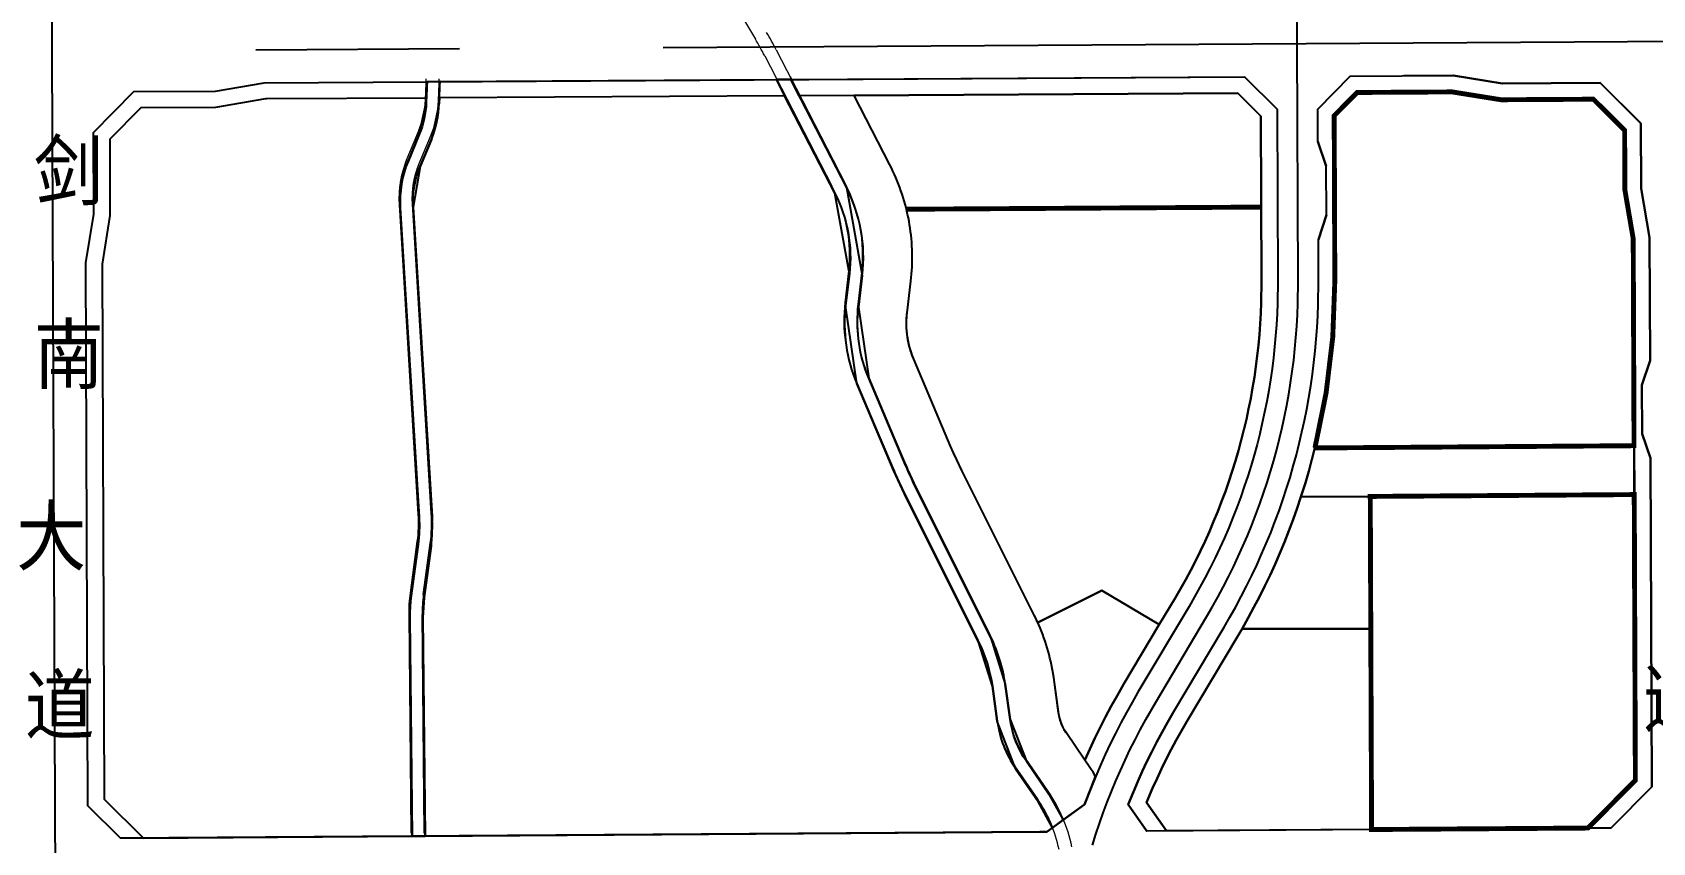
# Model space of a CAD drawing. Header units: inches. Extents: x 10610 to 28805, y 1423 to 10487.
# Drawn here: x 17362 to 18356, y 6402 to 6899 of the extents above; entities that cross this region are included whole.
import ezdxf

# ---------------------------------------------------------------- set-up
doc = ezdxf.new("R2010")
doc.units = ezdxf.units.IN
doc.header["$LTSCALE"] = 10
doc.header["$MEASUREMENT"] = 0
for name, pattern in [('CENTER', [2, 1.25, -0.25, 0.25, -0.25]), ('DASHED', [0.75, 0.5, -0.25]), ('DASHEDX2', [1.5, 1, -0.5])]:
    doc.linetypes.add(name, pattern=pattern)
for name, color, linetype in [('1地块界线', 7, 'DASHEDX2'), ('1河流-岸线', 4, 'Continuous'), ('1道路中线', 7, 'CENTER'), ('1道路名称', 7, 'Continuous'), ('1道路红线', 7, 'Continuous'), ('80m线', 7, 'DASHED'), ('B-C', 233, 'Continuous'), ('B-C2', 220, 'Continuous'), ('B-E1', 151, 'Continuous'), ('B-G11', 94, 'Continuous'), ('B-G12', 102, 'Continuous'), ('B-R21', 51, 'Continuous'), ('bo', 1, 'Continuous'), ('Error_Layer', 7, 'Continuous')]:
    doc.layers.add(name, color=color, linetype=linetype)
doc.styles.add('宋体', font='', dxfattribs={"width": 0.9})
doc.styles.get('宋体').set_extended_font_data('SimSun')

msp = doc.modelspace()

# ---------------------------------------------------------------- linework, layer by layer
at = {"layer": '1地块界线', "color": 8, "linetype": 'Continuous', "ltscale": 60}
for p, q in [((18232.88, 6862.87), (18203.4, 6862.69)), ((18232.88, 6862.87), (18215.39, 6862.76)), ((18232.88, 6862.87), (18262.91, 6858.05)), ((18232.88, 6862.87), (18262.91, 6858.05)), ((18319.72, 6858.39), (18262.91, 6858.05)), ((18319.72, 6858.39), (18262.91, 6858.05)), ((18319.72, 6858.39), (18338.93, 6839.37)), ((18319.72, 6858.39), (18338.93, 6839.37)), ((18339.07, 6802.69), (18338.93, 6839.37)), ((18339, 6819.57), (18338.93, 6839.37)), ((18339.07, 6802.69), (18344.19, 6772.71)), ((18345.51, 6440.4), (18344.19, 6772.71)), ((18344.69, 6645.71), (18203.21, 6644.71)), ((18344.81, 6615.71), (18203.22, 6614.71)), ((18316.46, 6411.03), (18345.51, 6440.4))]:
    msp.add_line(p, q, dxfattribs=at)
at = {"layer": '1河流-岸线', "color": 8, "lineweight": 5}
for p, q in [((17748.61, 6990.67), (17805.31, 6895.31)), ((17811.03, 6884.98), (17852.17, 6805.23)), ((17818.14, 6888.65), (17860.68, 6806.18)), ((17817.62, 6872.21), (17853.57, 6802.51)), ((17826.6, 6872.26), (17860.68, 6806.18)), ((17862.54, 6753.02), (17860.24, 6733.52)), ((17870.49, 6752.08), (17868.19, 6732.59)), ((17867.08, 6685.76), (17889.72, 6632.46)), ((17874.44, 6688.89), (17897.08, 6635.58)), ((17897.65, 6615.28), (17942.04, 6526.55)), ((17904.8, 6618.86), (17949.2, 6530.13)), ((17602.08, 6407.87), (17600.72, 6542.02)), ((17950.31, 6499.98), (17953.33, 6478.35)), ((17958.23, 6501.08), (17961.25, 6479.45)), ((17978.42, 6429.16), (17964.6, 6449.29)), ((17985.01, 6433.68), (17971.2, 6453.82))]:
    msp.add_line(p, q, dxfattribs=at)
for points in [[(17594.08, 6407.81), (17592.72, 6541.94, -0.035989), (17593.55, 6555.43), (17597.79, 6586.93, 0.048674), (17598.4, 6603.62), (17586.84, 6793.55, -0.114274), (17591.63, 6822.03), (17598.53, 6838.61, 0.089257), (17602.79, 6857.99), (17603.18, 6868.16)], [(17587.2, 6805.23, -0.068188), (17591.63, 6822.03), (17598.53, 6838.61, 0.089257), (17602.79, 6857.99), (17603.18, 6868.16)], [(17601.48, 6554.37), (17605.72, 6585.86, 0.048674), (17606.38, 6604.11), (17594.82, 6794.04, -0.114274), (17599.02, 6818.96), (17605.92, 6835.54, 0.089257), (17610.78, 6857.68), (17611.19, 6868.24), (17611.29, 6870.97)], [(17601.48, 6554.37), (17605.72, 6585.86, 0.048674), (17606.38, 6604.11), (17594.82, 6794.04, -0.114274), (17599.02, 6818.96), (17605.92, 6835.54, 0.089257), (17610.78, 6857.68), (17611.19, 6868.24)], [(17595.26, 6805.23, -0.063785), (17599.02, 6818.96), (17605.92, 6835.54, 0.089257), (17610.78, 6857.68), (17611.19, 6868.24), (17611.29, 6870.97)], [(17595.26, 6805.23, -0.063785), (17599.02, 6818.96), (17605.92, 6835.54, 0.089257), (17610.78, 6857.68), (17611.19, 6868.24)]]:
    msp.add_lwpolyline(points, format="xyb", dxfattribs=at)
for points in [[(17603.18, 6868.16), (17603.29, 6870.93)], [(17603.18, 6868.16), (17603.29, 6870.93)], [(17603.18, 6868.16), (17603.29, 6870.93)], [(17603.18, 6868.16), (17603.29, 6870.93)], [(17611.19, 6868.24), (17611.29, 6870.97)], [(17611.19, 6868.24), (17611.29, 6870.97)]]:
    msp.add_lwpolyline(points, dxfattribs=at)
for centre, radius, start, end in [((17636.84, 6795.14), 196, 27.28245, 30.73321), ((17636.84, 6795.14), 204, 27.28245, 30.73321), ((17777.13, 6763.09), 94, 26.63025, 27.28245), ((17777.13, 6763.09), 94, 353.27049, 27.28245), ((17777.13, 6763.09), 86, 353.27049, 27.28245), ((17953.59, 6722.51), 94, 173.27049, 203.01394), ((17953.59, 6722.51), 86, 173.27049, 203.01394), ((18169.52, 6751.31), 296, 203.01394, 206.57981), ((18169.52, 6751.31), 304, 203.01394, 206.57981), ((17686.71, 6542.9), 86, 172.33627, 180.58086), ((17686.71, 6542.9), 86, 172.33627, 180.58086), ((17865.13, 6488.07), 86, 7.95771, 26.57981), ((17865.13, 6488.07), 94, 7.95771, 26.57981), ((18020.67, 6487.76), 68, 187.95771, 214.44999), ((18020.67, 6487.76), 60, 187.95771, 214.44999), ((17907.5, 6380.51), 86, 11.6226, 34.44999), ((17907.5, 6380.51), 94, 11.6226, 34.44999)]:
    msp.add_arc(centre, radius, start, end, dxfattribs=at)
at = {"layer": '1道路中线', "color": 8, "ltscale": 50}
for points in [[(17373.73, 6887.73), (17371.64, 7416.82)], [(18012.22, 6400.59), (18014.32, 6407.25), (18016.54, 6413.86), (18018.87, 6420.44), (18021.32, 6426.98), (18023.88, 6433.48), (18026.56, 6439.92), (18029.35, 6446.32), (18032.25, 6452.68), (18035.25, 6458.98), (18038.37, 6465.22), (18041.6, 6471.41), (18044.93, 6477.55), (18050.92, 6487.96), (18082.27, 6540.65), (18085.79, 6546.68), (18089.2, 6552.77), (18092.51, 6558.92), (18095.7, 6565.13), (18098.79, 6571.39), (18101.77, 6577.71), (18104.64, 6584.07), (18107.39, 6590.48), (18110.04, 6596.95), (18112.57, 6603.45), (18114.99, 6610), (18117.29, 6616.59), (18119.47, 6623.22), (18121.54, 6629.89), (18123.5, 6636.59), (18125.33, 6643.33), (18127.05, 6650.09), (18128.65, 6656.89), (18130.14, 6663.71), (18131.5, 6670.56), (18132.74, 6677.43), (18133.86, 6684.32), (18134.87, 6691.23), (18135.75, 6698.15), (18136.51, 6705.09), (18137.15, 6712.04), (18137.66, 6719.01), (18138.06, 6725.98), (18138.33, 6732.95), (18138.52, 6746.77), (18137.94, 6892.3), (18137.3, 7053.6)], [(18373.71, 6893.71), (18373.71, 6893.71), (17373.73, 6887.73)], [(16473.75, 6882.36), (17373.73, 6887.73)], [(17379.6, 5409.43), (17377.55, 5924.49), (17376.52, 6186.64), (17375.57, 6424.53), (17373.73, 6887.73)]]:
    msp.add_lwpolyline(points, dxfattribs=at)
at = {"layer": '1道路红线', "color": 8}
for p, q in [((18170.52, 6872.49), (18150.6, 6852.38)), ((18170.52, 6872.49), (18233.85, 6872.87)), ((18263.88, 6868.05), (18233.85, 6872.87)), ((17398.93, 6837.88), (17423.83, 6863.03)), ((17423.83, 6863.03), (17473.83, 6863.33)), ((17473.83, 6863.33), (17503.81, 6868.51)), ((17503.81, 6868.51), (18105.52, 6872.11)), ((18105.52, 6872.11), (18125.6, 6852.23)), ((18263.88, 6868.05), (18323.88, 6868.41)), ((18323.81, 6868.41), (18348.91, 6843.56)), ((18348.97, 6843.56), (18323.88, 6868.41)), ((18125.6, 6852.23), (18126.02, 6746.72)), ((18150.68, 6832.37), (18150.6, 6852.38)), ((18349.13, 6803.15), (18348.97, 6843.56)), ((17399.13, 6787.88), (17398.93, 6837.88)), ((18150.68, 6832.37), (18155.74, 6817.36)), ((18155.86, 6787.36), (18155.74, 6817.36)), ((18349.13, 6803.15), (18354.19, 6773.55)), ((17394.25, 6757.86), (17399.13, 6787.88)), ((18155.86, 6787.36), (18150.92, 6772.37)), ((18354.49, 6697.98), (18354.19, 6773.55)), ((18151.02, 6746.82), (18150.92, 6772.37)), ((17395.57, 6424.61), (17394.25, 6757.86)), ((18349.55, 6682.94), (18354.49, 6697.98)), ((18349.66, 6652.94), (18349.55, 6682.94)), ((18354.72, 6637.98), (18349.66, 6652.94)), ((18355.52, 6436.31), (18354.72, 6637.98)), ((18071.53, 6547.04), (18040.18, 6494.36)), ((18061.67, 6481.57), (18093.02, 6534.26)), ((18330.62, 6411.13), (18355.52, 6436.31)), ((18007.37, 6425.39), (17984.2, 6408.71)), ((18034.14, 6425.44), (18045.59, 6409.14)), ((17415.65, 6404.75), (17395.57, 6424.61)), ((17979.9, 6408.68), (17415.65, 6404.75)), ((17984.2, 6408.71), (17979.9, 6408.68)), ((18330.62, 6411.13), (18045.59, 6409.14))]:
    msp.add_line(p, q, dxfattribs=at)
for points in [[(18349.07, 6803.56), (18354.19, 6773.58), (18349.07, 6803.56), (18348.91, 6843.56), (18323.81, 6868.41), (18263.68, 6868.05), (18233.65, 6872.87), (18203.46, 6872.69)], [(18203.23, 6410.24), (18330.62, 6411.13), (18355.52, 6436.31), (18354.72, 6637.98), (18349.66, 6652.94), (18349.55, 6682.94), (18354.49, 6697.98), (18354.19, 6773.58)], [(18126.02, 6746.72), (18125.84, 6733.33), (18125.57, 6726.58), (18125.19, 6719.82), (18124.69, 6713.08), (18124.07, 6706.35), (18123.33, 6699.62), (18122.48, 6692.91), (18121.51, 6686.22), (18120.42, 6679.55), (18119.22, 6672.89), (18117.9, 6666.26), (18116.46, 6659.65), (18114.91, 6653.07), (18113.25, 6646.51), (18111.47, 6639.99), (18109.57, 6633.49), (18107.57, 6627.03), (18105.45, 6620.61), (18103.22, 6614.23), (18100.88, 6607.88), (18098.43, 6601.58), (18095.87, 6595.32), (18093.2, 6589.11), (18090.42, 6582.94), (18087.53, 6576.82), (18084.54, 6570.76), (18081.45, 6564.74), (18078.24, 6558.79), (18074.94, 6552.89), (18071.53, 6547.04)], [(18093.02, 6534.26), (18096.64, 6540.48), (18100.16, 6546.76), (18103.57, 6553.1), (18106.87, 6559.5), (18110.05, 6565.96), (18113.12, 6572.47), (18116.08, 6579.04), (18118.92, 6585.65), (18121.65, 6592.31), (18124.26, 6599.02), (18126.75, 6605.78), (18129.12, 6612.57), (18131.38, 6619.41), (18133.51, 6626.29), (18135.53, 6633.2), (18137.42, 6640.14), (18139.2, 6647.12), (18140.85, 6654.13), (18142.37, 6661.17), (18143.78, 6668.23), (18145.06, 6675.31), (18146.22, 6682.42), (18147.25, 6689.54), (18148.16, 6696.68), (18148.94, 6703.84), (18149.6, 6711.01), (18150.14, 6718.19), (18150.55, 6725.38), (18150.83, 6732.57), (18151.02, 6746.82)], [(18040.18, 6494.36), (18036.55, 6488.14), (18033.04, 6481.86), (18029.63, 6475.51), (18026.33, 6469.11), (18023.15, 6462.66), (18020.08, 6456.15), (18017.12, 6449.58), (18014.28, 6442.97), (18011.55, 6436.3), (18007.37, 6425.39)], [(18061.67, 6481.57), (18058.26, 6475.73), (18054.95, 6469.83), (18051.75, 6463.87), (18048.66, 6457.86), (18045.66, 6451.79), (18042.78, 6445.68), (18040, 6439.51), (18037.33, 6433.3), (18034.14, 6425.44)]]:
    msp.add_lwpolyline(points, dxfattribs=at)
at = {"layer": '80m线', "color": 8, "ltscale": 150, "const_width": 3, "flags": 128}
msp.add_lwpolyline([(17898.03, 6790.86), (18115.84, 6792.17)], dxfattribs=at)
at = {"layer": 'B-C', "color": 8}
for points in [[(18182.49, 6614.57), (18183.05, 6533.35), (18104.04, 6533.38), (18107.87, 6540.03), (18111.39, 6546.5), (18114.8, 6553.04), (18118.1, 6559.64), (18121.28, 6566.29), (18124.34, 6573), (18127.29, 6579.76), (18130.12, 6586.57), (18132.82, 6593.43), (18135.41, 6600.33), (18137.88, 6607.28), (18140.23, 6614.27)], [(18344.88, 6615.71), (18345.51, 6440.4), (18316.46, 6411.03), (18183.91, 6410.11), (18183.05, 6533.35), (18182.49, 6614.57)], [(18183.05, 6533.35), (18183.91, 6410.11), (18057.75, 6409.23), (18045.44, 6426.75), (18049.15, 6435.48), (18051.86, 6441.49), (18054.67, 6447.45), (18057.58, 6453.36), (18060.6, 6459.22), (18063.72, 6465.02), (18066.94, 6470.77), (18070.26, 6476.46), (18101.61, 6529.15), (18104.04, 6533.38)]]:
    msp.add_lwpolyline(points, close=True, dxfattribs=at)
at = {"layer": 'B-C2', "color": 8}
msp.add_lwpolyline([(18148.81, 6644.33), (18150.57, 6651.78), (18152.13, 6658.98), (18153.58, 6666.22), (18154.89, 6673.47), (18156.08, 6680.75), (18157.14, 6688.05), (18158.07, 6695.36), (18158.88, 6702.69), (18159.56, 6710.03), (18160.11, 6717.39), (18160.53, 6724.75), (18160.82, 6732.12), (18160.98, 6739.49), (18161.02, 6746.86), (18160.62, 6848.28), (18174.72, 6862.52), (18232.88, 6862.87), (18262.91, 6858.05), (18319.72, 6858.39), (18338.93, 6839.37), (18339.07, 6802.69), (18344.33, 6771.9), (18344.78, 6645.71)], close=True, dxfattribs=at)
at = {"layer": 'B-E1', "color": 8}
for points in [[(17599.5, 6817.14), (17606.4, 6833.72, 0.089257), (17611.27, 6855.86), (17611.67, 6866.42), (17611.78, 6869.16), (17603.77, 6869.11), (17603.66, 6866.34), (17603.28, 6856.17, -0.089257), (17599.02, 6836.79), (17592.12, 6820.21, 0.114274), (17587.32, 6791.73), (17598.88, 6601.8, -0.048674), (17598.27, 6585.11), (17594.04, 6553.61, 0.035989), (17593.2, 6540.12), (17594.56, 6406), (17602.56, 6406.05), (17601.2, 6540.21, -0.035989), (17601.96, 6552.55), (17606.2, 6584.04, 0.048674), (17606.87, 6602.29), (17595.31, 6792.22, -0.114274)], [(17868.67, 6730.77), (17870.97, 6750.26, 0.149504), (17861.16, 6804.36), (17827.08, 6870.44), (17818.11, 6870.39), (17854.05, 6800.7, -0.149504), (17863.03, 6751.2), (17860.73, 6731.71, 0.130514), (17867.56, 6683.94), (17890.2, 6630.64, 0.01556), (17898.14, 6613.46), (17942.53, 6524.73, -0.081434), (17950.79, 6498.16), (17953.82, 6476.53, 0.116112), (17965.09, 6447.47), (17978.9, 6427.34, -0.053538), (17987.61, 6411.17), (17994.28, 6415.97, 0.04841), (17985.5, 6431.86), (17971.68, 6452, -0.116112), (17961.74, 6477.64), (17958.71, 6499.27, 0.081434), (17949.69, 6528.31), (17905.29, 6617.04, -0.01556), (17897.57, 6633.76), (17874.92, 6687.07, -0.130514)]]:
    msp.add_lwpolyline(points, format="xyb", close=True, dxfattribs=at)
at = {"layer": 'B-G11', "color": 8}
msp.add_lwpolyline([(17587.32, 6791.73, -0.114274), (17592.12, 6820.21), (17599.02, 6836.79), (17603.28, 6856.17), (17603.39, 6859.11), (17505.5, 6858.52), (17504.7, 6858.52), (17473.89, 6853.33), (17428.03, 6853.06), (17408.95, 6833.79), (17409.13, 6787.1), (17404.25, 6757.08), (17405.56, 6428.8), (17429.77, 6404.85), (17594.56, 6406), (17593.2, 6540.12), (17594.04, 6553.61), (17598.27, 6585.11), (17598.88, 6601.8)], format="xyb", close=True, dxfattribs=at)
for points in [[(17860.73, 6731.71), (17863.03, 6751.2), (17854.05, 6800.7), (17823.25, 6860.42), (17611.4, 6859.15), (17611.27, 6855.86), (17606.4, 6833.72), (17599.5, 6817.14), (17595.31, 6792.22), (17606.87, 6602.29), (17606.2, 6584.04), (17601.96, 6552.55), (17601.2, 6540.21), (17602.56, 6406.05), (17979.9, 6408.68), (17984.2, 6408.71), (17987.61, 6411.17), (17978.9, 6427.34), (17965.09, 6447.48), (17953.81, 6476.53), (17950.79, 6498.16), (17942.53, 6524.73), (17898.14, 6613.47), (17890.2, 6630.64), (17867.56, 6683.94)], [(17932.12, 6630.47), (17928.96, 6637.01), (17927.03, 6641.24), (17925.18, 6645.5), (17902.54, 6698.8), (17901.74, 6700.76), (17901.05, 6702.67), (17900.46, 6704.54), (17899.92, 6706.42), (17899.46, 6708.31), (17899.06, 6710.23), (17898.73, 6712.15), (17898.47, 6714.09), (17898.27, 6716.03), (17898.14, 6717.99), (17898.08, 6719.94), (17898.09, 6721.89), (17898.16, 6723.85), (17898.31, 6725.8), (17898.47, 6727.26), (17900.77, 6746.75), (17901, 6748.92), (17901.2, 6751.08), (17901.36, 6753.24), (17901.48, 6755.4), (17901.56, 6757.56), (17901.61, 6759.72), (17901.62, 6761.89), (17901.59, 6764.05), (17901.52, 6766.22), (17901.42, 6768.38), (17901.27, 6770.54), (17901.09, 6772.69), (17900.88, 6774.85), (17900.62, 6777), (17900.33, 6779.14), (17900, 6781.28), (17899.63, 6783.41), (17899.22, 6785.54), (17898.78, 6787.66), (17898.3, 6789.77), (17897.79, 6791.87), (17897.24, 6793.96), (17896.65, 6796.04), (17896.02, 6798.12), (17895.36, 6800.18), (17894.66, 6802.22), (17893.93, 6804.26), (17893.16, 6806.28), (17892.36, 6808.29), (17891.52, 6810.29), (17890.65, 6812.27), (17889.74, 6814.23), (17888.8, 6816.18), (17887.83, 6818.12), (17865.88, 6860.67), (17832.22, 6860.47), (17861.16, 6804.36), (17870.97, 6750.26), (17868.67, 6730.77), (17874.92, 6687.07), (17897.57, 6633.77), (17905.29, 6617.05), (17949.68, 6528.31), (17958.71, 6499.27), (17961.74, 6477.64), (17971.68, 6452), (17985.5, 6431.86), (17994.28, 6415.97), (18007.37, 6425.39), (18011.55, 6436.3), (18014.18, 6442.73), (18012.63, 6445.23), (18011.45, 6447.04), (18010.24, 6448.84), (18007.58, 6452.72), (17996, 6469.6), (17995.03, 6471.18), (17994.06, 6473.05), (17993.23, 6474.96), (17992.53, 6476.94), (17991.97, 6478.96), (17991.58, 6480.9), (17988.43, 6503.42), (17987.89, 6506.89), (17987.52, 6509.02), (17987.1, 6511.15), (17986.65, 6513.26), (17986.16, 6515.37), (17985.63, 6517.47), (17985.07, 6519.56), (17984.47, 6521.64), (17983.83, 6523.71), (17983.16, 6525.77), (17982.45, 6527.81), (17981.71, 6529.84), (17980.93, 6531.86), (17980.12, 6533.87), (17979.27, 6535.86), (17978.39, 6537.84), (17977.47, 6539.8), (17976.52, 6541.74)]]:
    msp.add_lwpolyline(points, close=True, dxfattribs=at)
at = {"layer": 'B-G12', "color": 8}
for points in [[(18170.52, 6872.49), (18233.65, 6872.87), (18263.68, 6868.05), (18323.81, 6868.41), (18348.91, 6843.56), (18349.07, 6803.56), (18354.19, 6773.58), (18354.49, 6697.98), (18349.55, 6682.94), (18349.66, 6652.94), (18354.72, 6637.98), (18355.52, 6436.31), (18330.62, 6411.13), (18316.46, 6411.03), (18345.51, 6440.4), (18344.88, 6615.71), (18344.78, 6645.71), (18344.33, 6771.9), (18339.07, 6802.69), (18338.93, 6839.37), (18319.72, 6858.39), (18262.91, 6858.05), (18232.88, 6862.87), (18174.72, 6862.52), (18160.62, 6848.28), (18161.02, 6746.86), (18160.98, 6739.49), (18160.82, 6732.12), (18160.53, 6724.75), (18160.11, 6717.39), (18159.56, 6710.03), (18158.88, 6702.69), (18158.07, 6695.36), (18157.14, 6688.05), (18156.08, 6680.75), (18154.89, 6673.47), (18153.58, 6666.22), (18152.13, 6658.98), (18150.57, 6651.78), (18148.81, 6644.33), (18146.98, 6637.19), (18145.04, 6630.07), (18142.97, 6623), (18140.23, 6614.27), (18137.88, 6607.28), (18135.41, 6600.33), (18132.82, 6593.43), (18130.12, 6586.57), (18127.29, 6579.76), (18124.34, 6573), (18121.28, 6566.29), (18118.1, 6559.64), (18114.8, 6553.04), (18111.39, 6546.5), (18107.87, 6540.03), (18104.04, 6533.38), (18101.61, 6529.15), (18070.26, 6476.46), (18066.94, 6470.77), (18063.72, 6465.02), (18060.6, 6459.22), (18057.58, 6453.36), (18054.67, 6447.45), (18051.86, 6441.49), (18049.15, 6435.48), (18045.44, 6426.75), (18057.75, 6409.23), (18045.59, 6409.14), (18034.14, 6425.44), (18037.33, 6433.3), (18040, 6439.51), (18042.78, 6445.68), (18045.66, 6451.79), (18048.66, 6457.86), (18051.75, 6463.87), (18054.95, 6469.83), (18058.26, 6475.73), (18061.67, 6481.57), (18093.02, 6534.26), (18096.64, 6540.48), (18100.16, 6546.76), (18103.57, 6553.1), (18106.87, 6559.5), (18110.05, 6565.96), (18113.12, 6572.47), (18116.08, 6579.04), (18118.92, 6585.65), (18121.65, 6592.31), (18124.26, 6599.02), (18126.75, 6605.78), (18129.12, 6612.57), (18131.38, 6619.41), (18133.51, 6626.29), (18135.53, 6633.2), (18137.42, 6640.14), (18139.2, 6647.12), (18140.85, 6654.13), (18142.37, 6661.17), (18143.78, 6668.23), (18145.06, 6675.31), (18146.22, 6682.42), (18147.25, 6689.54), (18148.16, 6696.68), (18148.94, 6703.84), (18149.6, 6711.01), (18150.14, 6718.19), (18150.55, 6725.38), (18150.83, 6732.57), (18151.02, 6746.82), (18150.92, 6772.37), (18155.86, 6787.36), (18155.74, 6817.36), (18150.68, 6832.37), (18150.6, 6852.38)], [(17503.81, 6868.51), (17603.77, 6869.11), (17603.66, 6866.34), (17603.39, 6859.11), (17505.5, 6858.52), (17504.7, 6858.52), (17473.89, 6853.33), (17428.03, 6853.06), (17408.95, 6833.79), (17409.13, 6787.1), (17404.25, 6757.08), (17405.56, 6428.8), (17429.77, 6404.85), (17415.65, 6404.75), (17395.57, 6424.61), (17394.25, 6757.86), (17399.13, 6787.88), (17398.93, 6837.88), (17423.83, 6863.03), (17473.83, 6863.33)], [(17611.78, 6869.16), (17818.11, 6870.39), (17823.25, 6860.42), (17611.4, 6859.15), (17611.67, 6866.42)], [(17827.08, 6870.44), (18105.52, 6872.11), (18125.6, 6852.23), (18126.02, 6746.72), (18125.84, 6733.33), (18125.57, 6726.58), (18125.19, 6719.82), (18124.69, 6713.08), (18124.07, 6706.35), (18123.33, 6699.62), (18122.48, 6692.91), (18121.51, 6686.22), (18120.42, 6679.55), (18119.22, 6672.89), (18117.9, 6666.26), (18116.46, 6659.65), (18114.91, 6653.07), (18113.25, 6646.51), (18111.47, 6639.99), (18109.57, 6633.49), (18107.57, 6627.03), (18105.45, 6620.61), (18103.22, 6614.23), (18100.88, 6607.88), (18098.43, 6601.58), (18095.87, 6595.32), (18093.2, 6589.11), (18090.42, 6582.94), (18087.53, 6576.82), (18084.54, 6570.76), (18081.45, 6564.74), (18078.24, 6558.79), (18074.94, 6552.89), (18071.53, 6547.04), (18040.18, 6494.36), (18036.55, 6488.14), (18033.04, 6481.86), (18029.63, 6475.51), (18026.33, 6469.11), (18023.15, 6462.66), (18020.08, 6456.15), (18017.12, 6449.58), (18014.28, 6442.97), (18014.18, 6442.73), (18012.63, 6445.23), (18011.45, 6447.04), (18010.24, 6448.84), (18007.58, 6452.72), (18010.59, 6459.45), (18013.72, 6466.13), (18016.97, 6472.75), (18020.33, 6479.31), (18023.8, 6485.82), (18027.39, 6492.26), (18031.59, 6499.47), (18053.27, 6535.91), (18062.94, 6552.16), (18066.26, 6557.85), (18069.48, 6563.6), (18072.6, 6569.4), (18075.61, 6575.26), (18078.53, 6581.17), (18081.34, 6587.13), (18084.04, 6593.13), (18086.64, 6599.19), (18089.14, 6605.28), (18091.53, 6611.43), (18093.81, 6617.61), (18095.98, 6623.83), (18098.05, 6630.08), (18100, 6636.38), (18101.84, 6642.7), (18103.58, 6649.06), (18105.2, 6655.44), (18106.71, 6661.86), (18108.11, 6668.29), (18109.39, 6674.76), (18110.57, 6681.24), (18111.63, 6687.74), (18112.57, 6694.26), (18113.4, 6700.8), (18114.12, 6707.35), (18114.72, 6713.91), (18115.21, 6720.48), (18115.59, 6727.06), (18115.84, 6733.64), (18116.02, 6746.68), (18115.62, 6848.04), (18101.43, 6862.08), (17865.88, 6860.67), (17832.22, 6860.47)], [(18148.81, 6644.33), (18344.78, 6645.71), (18344.88, 6615.71), (18182.49, 6614.57), (18140.23, 6614.27), (18142.97, 6623), (18145.04, 6630.07), (18146.98, 6637.19)]]:
    msp.add_lwpolyline(points, close=True, dxfattribs=at)
at = {"layer": 'B-R21', "color": 8}
for points in [[(17865.88, 6860.67), (18101.43, 6862.08), (18115.62, 6848.04), (18116.02, 6746.68), (18115.84, 6733.64), (18115.59, 6727.06), (18115.21, 6720.48), (18114.72, 6713.91), (18114.12, 6707.35), (18113.4, 6700.8), (18112.57, 6694.26), (18111.63, 6687.74), (18110.57, 6681.24), (18109.39, 6674.76), (18108.11, 6668.29), (18106.71, 6661.86), (18105.2, 6655.44), (18103.58, 6649.06), (18101.84, 6642.7), (18100, 6636.38), (18098.05, 6630.08), (18095.98, 6623.83), (18093.81, 6617.61), (18091.53, 6611.43), (18089.14, 6605.28), (18086.64, 6599.19), (18084.04, 6593.13), (18081.34, 6587.13), (18078.53, 6581.17), (18075.61, 6575.26), (18072.6, 6569.4), (18069.48, 6563.6), (18066.26, 6557.85), (18062.94, 6552.16), (18053.27, 6535.91), (18017.96, 6556.92), (17978.65, 6537.25), (17978.39, 6537.84), (17977.47, 6539.8), (17976.52, 6541.74), (17932.12, 6630.47), (17928.96, 6637.01), (17927.03, 6641.24), (17925.18, 6645.5), (17902.54, 6698.8), (17901.9, 6700.38), (17901.55, 6701.29), (17901.22, 6702.21), (17900.9, 6703.14), (17900.61, 6704.07), (17900.32, 6705), (17900.06, 6705.94), (17899.81, 6706.89), (17899.58, 6707.84), (17899.36, 6708.79), (17899.16, 6709.75), (17898.98, 6710.71), (17898.81, 6711.67), (17898.66, 6712.64), (17898.53, 6713.61), (17898.42, 6714.58), (17898.32, 6715.55), (17898.24, 6716.52), (17898.17, 6717.5), (17898.12, 6718.47), (17898.09, 6719.45), (17898.08, 6720.43), (17898.09, 6721.41), (17898.11, 6722.38), (17898.14, 6723.36), (17898.2, 6724.34), (17898.27, 6725.31), (17898.36, 6726.28), (17898.47, 6727.26), (17900.77, 6746.75), (17901, 6748.92), (17901.2, 6751.08), (17901.36, 6753.24), (17901.48, 6755.4), (17901.56, 6757.56), (17901.61, 6759.72), (17901.62, 6761.89), (17901.59, 6764.05), (17901.52, 6766.22), (17901.42, 6768.38), (17901.27, 6770.54), (17901.09, 6772.69), (17900.88, 6774.85), (17900.62, 6777), (17900.33, 6779.14), (17900, 6781.28), (17899.63, 6783.41), (17899.22, 6785.54), (17898.78, 6787.66), (17898.3, 6789.77), (17897.79, 6791.87), (17897.24, 6793.96), (17896.65, 6796.04), (17896.02, 6798.12), (17895.36, 6800.18), (17894.66, 6802.22), (17893.93, 6804.26), (17893.16, 6806.28), (17892.36, 6808.29), (17891.52, 6810.29), (17890.65, 6812.27), (17889.74, 6814.23), (17888.8, 6816.18), (17887.83, 6818.12)], [(17978.65, 6537.25), (18017.96, 6556.92), (18053.27, 6535.91), (18031.59, 6499.47), (18027.39, 6492.26), (18023.8, 6485.82), (18020.33, 6479.31), (18016.97, 6472.75), (18013.72, 6466.13), (18010.59, 6459.45), (18007.58, 6452.72), (17996.43, 6468.97), (17995.99, 6469.62), (17995.71, 6470.07), (17995.44, 6470.51), (17995.17, 6470.96), (17994.92, 6471.42), (17994.67, 6471.88), (17994.42, 6472.35), (17994.19, 6472.81), (17993.97, 6473.29), (17993.75, 6473.76), (17993.54, 6474.24), (17993.34, 6474.73), (17993.15, 6475.21), (17992.97, 6475.71), (17992.79, 6476.2), (17992.63, 6476.7), (17992.47, 6477.2), (17992.32, 6477.7), (17992.18, 6478.2), (17992.05, 6478.71), (17991.93, 6479.22), (17991.82, 6479.73), (17991.71, 6480.24), (17991.62, 6480.76), (17991.53, 6481.27), (17991.45, 6481.79), (17988.43, 6503.42), (17987.89, 6506.89), (17987.52, 6509.02), (17987.1, 6511.15), (17986.65, 6513.26), (17986.16, 6515.37), (17985.63, 6517.47), (17985.07, 6519.56), (17984.47, 6521.64), (17983.83, 6523.71), (17983.16, 6525.77), (17982.45, 6527.81), (17981.71, 6529.84), (17980.93, 6531.86), (17980.12, 6533.87), (17979.27, 6535.86)]]:
    msp.add_lwpolyline(points, close=True, dxfattribs=at)
at = {"layer": 'bo', "color": 8, "const_width": 3, "flags": 128}
msp.add_lwpolyline([(18148.81, 6644.33), (18344.69, 6645.71), (18344.44, 6709.21), (18344.26, 6753.94), (18344.19, 6772.71), (18339.07, 6802.69), (18338.93, 6839.37), (18319.72, 6858.39), (18263.04, 6858.05), (18233.01, 6862.87), (18174.72, 6862.52), (18160.62, 6848.28), (18160.82, 6797.57), (18161.02, 6746.86, -0.061327), (18148.81, 6644.33)], format="xyb", close=True, dxfattribs=at)
msp.add_lwpolyline([(18183.58, 6410.11), (18182.77, 6614.57), (18344.81, 6615.71), (18345.51, 6440.4), (18316.46, 6411.03)], close=True, dxfattribs=at)
at = {"layer": 'Error_Layer', "color": 8}
for points in [[(18170.52, 6872.49), (18233.65, 6872.87), (18263.68, 6868.05), (18323.81, 6868.41), (18348.91, 6843.56), (18349.07, 6803.56), (18354.19, 6773.58), (18354.49, 6697.98), (18349.55, 6682.94), (18349.66, 6652.94), (18354.72, 6637.98), (18355.52, 6436.31), (18330.62, 6411.13), (18316.46, 6411.03), (18345.51, 6440.4), (18344.88, 6615.71), (18344.78, 6645.71), (18344.33, 6771.9), (18339.07, 6802.69), (18338.93, 6839.37), (18319.72, 6858.39), (18262.91, 6858.05), (18232.88, 6862.87), (18174.72, 6862.52), (18160.62, 6848.28), (18161.02, 6746.86), (18160.98, 6739.49), (18160.82, 6732.12), (18160.53, 6724.75), (18160.11, 6717.39), (18159.56, 6710.03), (18158.88, 6702.69), (18158.07, 6695.36), (18157.14, 6688.05), (18156.08, 6680.75), (18154.89, 6673.47), (18153.58, 6666.22), (18152.13, 6658.98), (18150.57, 6651.78), (18148.81, 6644.33), (18146.98, 6637.19), (18145.04, 6630.07), (18142.97, 6623), (18140.23, 6614.27), (18137.88, 6607.28), (18135.41, 6600.33), (18132.82, 6593.43), (18130.12, 6586.57), (18127.29, 6579.76), (18124.34, 6573), (18121.28, 6566.29), (18118.1, 6559.64), (18114.8, 6553.04), (18111.39, 6546.5), (18107.87, 6540.03), (18104.04, 6533.38), (18101.61, 6529.15), (18070.26, 6476.46), (18066.94, 6470.77), (18063.72, 6465.02), (18060.6, 6459.22), (18057.58, 6453.36), (18054.67, 6447.45), (18051.86, 6441.49), (18049.15, 6435.48), (18045.44, 6426.75), (18057.75, 6409.23), (18045.59, 6409.14), (18034.14, 6425.44), (18037.33, 6433.3), (18040, 6439.51), (18042.78, 6445.68), (18045.66, 6451.79), (18048.66, 6457.86), (18051.75, 6463.87), (18054.95, 6469.83), (18058.26, 6475.73), (18061.67, 6481.57), (18093.02, 6534.26), (18096.64, 6540.48), (18100.16, 6546.76), (18103.57, 6553.1), (18106.87, 6559.5), (18110.05, 6565.96), (18113.12, 6572.47), (18116.08, 6579.04), (18118.92, 6585.65), (18121.65, 6592.31), (18124.26, 6599.02), (18126.75, 6605.78), (18129.12, 6612.57), (18131.38, 6619.41), (18133.51, 6626.29), (18135.53, 6633.2), (18137.42, 6640.14), (18139.2, 6647.12), (18140.85, 6654.13), (18142.37, 6661.17), (18143.78, 6668.23), (18145.06, 6675.31), (18146.22, 6682.42), (18147.25, 6689.54), (18148.16, 6696.68), (18148.94, 6703.84), (18149.6, 6711.01), (18150.14, 6718.19), (18150.55, 6725.38), (18150.83, 6732.57), (18151.02, 6746.82), (18150.92, 6772.37), (18155.86, 6787.36), (18155.74, 6817.36), (18150.68, 6832.37), (18150.6, 6852.38)], [(17503.81, 6868.51), (17603.77, 6869.11), (17603.66, 6866.34), (17603.39, 6859.11), (17505.5, 6858.52), (17504.7, 6858.52), (17473.89, 6853.33), (17428.03, 6853.06), (17408.95, 6833.79), (17409.13, 6787.1), (17404.25, 6757.08), (17405.56, 6428.8), (17429.77, 6404.85), (17415.65, 6404.75), (17395.57, 6424.61), (17394.25, 6757.86), (17399.13, 6787.88), (17398.93, 6837.88), (17423.83, 6863.03), (17473.83, 6863.33)], [(17611.78, 6869.16), (17818.11, 6870.39), (17823.25, 6860.42), (17611.4, 6859.15), (17611.67, 6866.42)], [(17827.08, 6870.44), (18105.52, 6872.11), (18125.6, 6852.23), (18126.02, 6746.72), (18125.84, 6733.33), (18125.57, 6726.58), (18125.19, 6719.82), (18124.69, 6713.08), (18124.07, 6706.35), (18123.33, 6699.62), (18122.48, 6692.91), (18121.51, 6686.22), (18120.42, 6679.55), (18119.22, 6672.89), (18117.9, 6666.26), (18116.46, 6659.65), (18114.91, 6653.07), (18113.25, 6646.51), (18111.47, 6639.99), (18109.57, 6633.49), (18107.57, 6627.03), (18105.45, 6620.61), (18103.22, 6614.23), (18100.88, 6607.88), (18098.43, 6601.58), (18095.87, 6595.32), (18093.2, 6589.11), (18090.42, 6582.94), (18087.53, 6576.82), (18084.54, 6570.76), (18081.45, 6564.74), (18078.24, 6558.79), (18074.94, 6552.89), (18071.53, 6547.04), (18040.18, 6494.36), (18036.55, 6488.14), (18033.04, 6481.86), (18029.63, 6475.51), (18026.33, 6469.11), (18023.15, 6462.66), (18020.08, 6456.15), (18017.12, 6449.58), (18014.28, 6442.97), (18014.18, 6442.73), (18012.63, 6445.23), (18011.45, 6447.04), (18010.24, 6448.84), (18007.58, 6452.72), (18010.59, 6459.45), (18013.72, 6466.13), (18016.97, 6472.75), (18020.33, 6479.31), (18023.8, 6485.82), (18027.39, 6492.26), (18031.59, 6499.47), (18053.27, 6535.91), (18062.94, 6552.16), (18066.26, 6557.85), (18069.48, 6563.6), (18072.6, 6569.4), (18075.61, 6575.26), (18078.53, 6581.17), (18081.34, 6587.13), (18084.04, 6593.13), (18086.64, 6599.19), (18089.14, 6605.28), (18091.53, 6611.43), (18093.81, 6617.61), (18095.98, 6623.83), (18098.05, 6630.08), (18100, 6636.38), (18101.84, 6642.7), (18103.58, 6649.06), (18105.2, 6655.44), (18106.71, 6661.86), (18108.11, 6668.29), (18109.39, 6674.76), (18110.57, 6681.24), (18111.63, 6687.74), (18112.57, 6694.26), (18113.4, 6700.8), (18114.12, 6707.35), (18114.72, 6713.91), (18115.21, 6720.48), (18115.59, 6727.06), (18115.84, 6733.64), (18116.02, 6746.68), (18115.62, 6848.04), (18101.43, 6862.08), (17865.88, 6860.67), (17832.22, 6860.47)], [(18148.81, 6644.33), (18150.57, 6651.78), (18152.13, 6658.98), (18153.58, 6666.22), (18154.89, 6673.47), (18156.08, 6680.75), (18157.14, 6688.05), (18158.07, 6695.36), (18158.88, 6702.69), (18159.56, 6710.03), (18160.11, 6717.39), (18160.53, 6724.75), (18160.82, 6732.12), (18160.98, 6739.49), (18161.02, 6746.86), (18160.62, 6848.28), (18174.72, 6862.52), (18232.88, 6862.87), (18262.91, 6858.05), (18319.72, 6858.39), (18338.93, 6839.37), (18339.07, 6802.69), (18344.33, 6771.9), (18344.78, 6645.71)], [(17860.73, 6731.71), (17863.03, 6751.2), (17854.05, 6800.7), (17823.25, 6860.42), (17611.4, 6859.15), (17611.27, 6855.86), (17606.4, 6833.72), (17599.5, 6817.14), (17595.31, 6792.22), (17606.87, 6602.29), (17606.2, 6584.04), (17601.96, 6552.55), (17601.2, 6540.21), (17602.56, 6406.05), (17979.9, 6408.68), (17984.2, 6408.71), (17987.61, 6411.17), (17978.9, 6427.34), (17965.09, 6447.48), (17953.81, 6476.53), (17950.79, 6498.16), (17942.53, 6524.73), (17898.14, 6613.47), (17890.2, 6630.64), (17867.56, 6683.94)], [(17932.12, 6630.47), (17928.96, 6637.01), (17927.03, 6641.24), (17925.18, 6645.5), (17902.54, 6698.8), (17901.74, 6700.76), (17901.05, 6702.67), (17900.46, 6704.54), (17899.92, 6706.42), (17899.46, 6708.31), (17899.06, 6710.23), (17898.73, 6712.15), (17898.47, 6714.09), (17898.27, 6716.03), (17898.14, 6717.99), (17898.08, 6719.94), (17898.09, 6721.89), (17898.16, 6723.85), (17898.31, 6725.8), (17898.47, 6727.26), (17900.77, 6746.75), (17901, 6748.92), (17901.2, 6751.08), (17901.36, 6753.24), (17901.48, 6755.4), (17901.56, 6757.56), (17901.61, 6759.72), (17901.62, 6761.89), (17901.59, 6764.05), (17901.52, 6766.22), (17901.42, 6768.38), (17901.27, 6770.54), (17901.09, 6772.69), (17900.88, 6774.85), (17900.62, 6777), (17900.33, 6779.14), (17900, 6781.28), (17899.63, 6783.41), (17899.22, 6785.54), (17898.78, 6787.66), (17898.3, 6789.77), (17897.79, 6791.87), (17897.24, 6793.96), (17896.65, 6796.04), (17896.02, 6798.12), (17895.36, 6800.18), (17894.66, 6802.22), (17893.93, 6804.26), (17893.16, 6806.28), (17892.36, 6808.29), (17891.52, 6810.29), (17890.65, 6812.27), (17889.74, 6814.23), (17888.8, 6816.18), (17887.83, 6818.12), (17865.88, 6860.67), (17832.22, 6860.47), (17861.16, 6804.36), (17870.97, 6750.26), (17868.67, 6730.77), (17874.92, 6687.07), (17897.57, 6633.77), (17905.29, 6617.05), (17949.68, 6528.31), (17958.71, 6499.27), (17961.74, 6477.64), (17971.68, 6452), (17985.5, 6431.86), (17994.28, 6415.97), (18007.37, 6425.39), (18011.55, 6436.3), (18014.18, 6442.73), (18012.63, 6445.23), (18011.45, 6447.04), (18010.24, 6448.84), (18007.58, 6452.72), (17996, 6469.6), (17995.03, 6471.18), (17994.06, 6473.05), (17993.23, 6474.96), (17992.53, 6476.94), (17991.97, 6478.96), (17991.58, 6480.9), (17988.43, 6503.42), (17987.89, 6506.89), (17987.52, 6509.02), (17987.1, 6511.15), (17986.65, 6513.26), (17986.16, 6515.37), (17985.63, 6517.47), (17985.07, 6519.56), (17984.47, 6521.64), (17983.83, 6523.71), (17983.16, 6525.77), (17982.45, 6527.81), (17981.71, 6529.84), (17980.93, 6531.86), (17980.12, 6533.87), (17979.27, 6535.86), (17978.39, 6537.84), (17977.47, 6539.8), (17976.52, 6541.74)], [(17865.88, 6860.67), (18101.43, 6862.08), (18115.62, 6848.04), (18116.02, 6746.68), (18115.84, 6733.64), (18115.59, 6727.06), (18115.21, 6720.48), (18114.72, 6713.91), (18114.12, 6707.35), (18113.4, 6700.8), (18112.57, 6694.26), (18111.63, 6687.74), (18110.57, 6681.24), (18109.39, 6674.76), (18108.11, 6668.29), (18106.71, 6661.86), (18105.2, 6655.44), (18103.58, 6649.06), (18101.84, 6642.7), (18100, 6636.38), (18098.05, 6630.08), (18095.98, 6623.83), (18093.81, 6617.61), (18091.53, 6611.43), (18089.14, 6605.28), (18086.64, 6599.19), (18084.04, 6593.13), (18081.34, 6587.13), (18078.53, 6581.17), (18075.61, 6575.26), (18072.6, 6569.4), (18069.48, 6563.6), (18066.26, 6557.85), (18062.94, 6552.16), (18053.27, 6535.91), (18017.96, 6556.92), (17978.65, 6537.25), (17978.39, 6537.84), (17977.47, 6539.8), (17976.52, 6541.74), (17932.12, 6630.47), (17928.96, 6637.01), (17927.03, 6641.24), (17925.18, 6645.5), (17902.54, 6698.8), (17901.9, 6700.38), (17901.55, 6701.29), (17901.22, 6702.21), (17900.9, 6703.14), (17900.61, 6704.07), (17900.32, 6705), (17900.06, 6705.94), (17899.81, 6706.89), (17899.58, 6707.84), (17899.36, 6708.79), (17899.16, 6709.75), (17898.98, 6710.71), (17898.81, 6711.67), (17898.66, 6712.64), (17898.53, 6713.61), (17898.42, 6714.58), (17898.32, 6715.55), (17898.24, 6716.52), (17898.17, 6717.5), (17898.12, 6718.47), (17898.09, 6719.45), (17898.08, 6720.43), (17898.09, 6721.41), (17898.11, 6722.38), (17898.14, 6723.36), (17898.2, 6724.34), (17898.27, 6725.31), (17898.36, 6726.28), (17898.47, 6727.26), (17900.77, 6746.75), (17901, 6748.92), (17901.2, 6751.08), (17901.36, 6753.24), (17901.48, 6755.4), (17901.56, 6757.56), (17901.61, 6759.72), (17901.62, 6761.89), (17901.59, 6764.05), (17901.52, 6766.22), (17901.42, 6768.38), (17901.27, 6770.54), (17901.09, 6772.69), (17900.88, 6774.85), (17900.62, 6777), (17900.33, 6779.14), (17900, 6781.28), (17899.63, 6783.41), (17899.22, 6785.54), (17898.78, 6787.66), (17898.3, 6789.77), (17897.79, 6791.87), (17897.24, 6793.96), (17896.65, 6796.04), (17896.02, 6798.12), (17895.36, 6800.18), (17894.66, 6802.22), (17893.93, 6804.26), (17893.16, 6806.28), (17892.36, 6808.29), (17891.52, 6810.29), (17890.65, 6812.27), (17889.74, 6814.23), (17888.8, 6816.18), (17887.83, 6818.12)], [(18148.81, 6644.33), (18344.78, 6645.71), (18344.88, 6615.71), (18182.49, 6614.57), (18140.23, 6614.27), (18142.97, 6623), (18145.04, 6630.07), (18146.98, 6637.19)], [(18182.49, 6614.57), (18183.05, 6533.35), (18104.04, 6533.38), (18107.87, 6540.03), (18111.39, 6546.5), (18114.8, 6553.04), (18118.1, 6559.64), (18121.28, 6566.29), (18124.34, 6573), (18127.29, 6579.76), (18130.12, 6586.57), (18132.82, 6593.43), (18135.41, 6600.33), (18137.88, 6607.28), (18140.23, 6614.27)], [(18344.88, 6615.71), (18345.51, 6440.4), (18316.46, 6411.03), (18183.91, 6410.11), (18183.05, 6533.35), (18182.49, 6614.57)], [(17978.65, 6537.25), (18017.96, 6556.92), (18053.27, 6535.91), (18031.59, 6499.47), (18027.39, 6492.26), (18023.8, 6485.82), (18020.33, 6479.31), (18016.97, 6472.75), (18013.72, 6466.13), (18010.59, 6459.45), (18007.58, 6452.72), (17996.43, 6468.97), (17995.99, 6469.62), (17995.71, 6470.07), (17995.44, 6470.51), (17995.17, 6470.96), (17994.92, 6471.42), (17994.67, 6471.88), (17994.42, 6472.35), (17994.19, 6472.81), (17993.97, 6473.29), (17993.75, 6473.76), (17993.54, 6474.24), (17993.34, 6474.73), (17993.15, 6475.21), (17992.97, 6475.71), (17992.79, 6476.2), (17992.63, 6476.7), (17992.47, 6477.2), (17992.32, 6477.7), (17992.18, 6478.2), (17992.05, 6478.71), (17991.93, 6479.22), (17991.82, 6479.73), (17991.71, 6480.24), (17991.62, 6480.76), (17991.53, 6481.27), (17991.45, 6481.79), (17988.43, 6503.42), (17987.89, 6506.89), (17987.52, 6509.02), (17987.1, 6511.15), (17986.65, 6513.26), (17986.16, 6515.37), (17985.63, 6517.47), (17985.07, 6519.56), (17984.47, 6521.64), (17983.83, 6523.71), (17983.16, 6525.77), (17982.45, 6527.81), (17981.71, 6529.84), (17980.93, 6531.86), (17980.12, 6533.87), (17979.27, 6535.86)], [(18183.05, 6533.35), (18183.91, 6410.11), (18057.75, 6409.23), (18045.44, 6426.75), (18049.15, 6435.48), (18051.86, 6441.49), (18054.67, 6447.45), (18057.58, 6453.36), (18060.6, 6459.22), (18063.72, 6465.02), (18066.94, 6470.77), (18070.26, 6476.46), (18101.61, 6529.15), (18104.04, 6533.38)]]:
    msp.add_lwpolyline(points, close=True, dxfattribs=at)
for points in [[(17599.5, 6817.14), (17606.4, 6833.72, 0.089257), (17611.27, 6855.86), (17611.67, 6866.42), (17611.78, 6869.16), (17603.77, 6869.11), (17603.66, 6866.34), (17603.28, 6856.17, -0.089257), (17599.02, 6836.79), (17592.12, 6820.21, 0.114274), (17587.32, 6791.73), (17598.88, 6601.8, -0.048674), (17598.27, 6585.11), (17594.04, 6553.61, 0.035989), (17593.2, 6540.12), (17594.56, 6406), (17602.56, 6406.05), (17601.2, 6540.21, -0.035989), (17601.96, 6552.55), (17606.2, 6584.04, 0.048674), (17606.87, 6602.29), (17595.31, 6792.22, -0.114274)], [(17868.67, 6730.77), (17870.97, 6750.26, 0.149504), (17861.16, 6804.36), (17827.08, 6870.44), (17818.11, 6870.39), (17854.05, 6800.7, -0.149504), (17863.03, 6751.2), (17860.73, 6731.71, 0.130514), (17867.56, 6683.94), (17890.2, 6630.64, 0.01556), (17898.14, 6613.46), (17942.53, 6524.73, -0.081434), (17950.79, 6498.16), (17953.82, 6476.53, 0.116112), (17965.09, 6447.47), (17978.9, 6427.34, -0.053538), (17987.61, 6411.17), (17994.28, 6415.97, 0.04841), (17985.5, 6431.86), (17971.68, 6452, -0.116112), (17961.74, 6477.64), (17958.71, 6499.27, 0.081434), (17949.69, 6528.31), (17905.29, 6617.04, -0.01556), (17897.57, 6633.76), (17874.92, 6687.07, -0.130514)], [(17587.32, 6791.73, -0.114274), (17592.12, 6820.21), (17599.02, 6836.79), (17603.28, 6856.17), (17603.39, 6859.11), (17505.5, 6858.52), (17504.7, 6858.52), (17473.89, 6853.33), (17428.03, 6853.06), (17408.95, 6833.79), (17409.13, 6787.1), (17404.25, 6757.08), (17405.56, 6428.8), (17429.77, 6404.85), (17594.56, 6406), (17593.2, 6540.12), (17594.04, 6553.61), (17598.27, 6585.11), (17598.88, 6601.8)]]:
    msp.add_lwpolyline(points, format="xyb", close=True, dxfattribs=at)

# ---------------------------------------------------------------- texts
at = {"layer": '1道路名称', "color": 8, "style": '宋体', "width": 0.9}
for s, p in [('剑', (17362.3, 6796.95)), ('南', (17362.3, 6684.32)), ('大', (17351.61, 6572.83)), ('道', (17356.83, 6469.13)), ('道', (18350.03, 6473.09))]:
    msp.add_text(s, height=35, rotation=359.99933, dxfattribs=at).set_placement(p)

doc.saveas('drawing.dxf')
